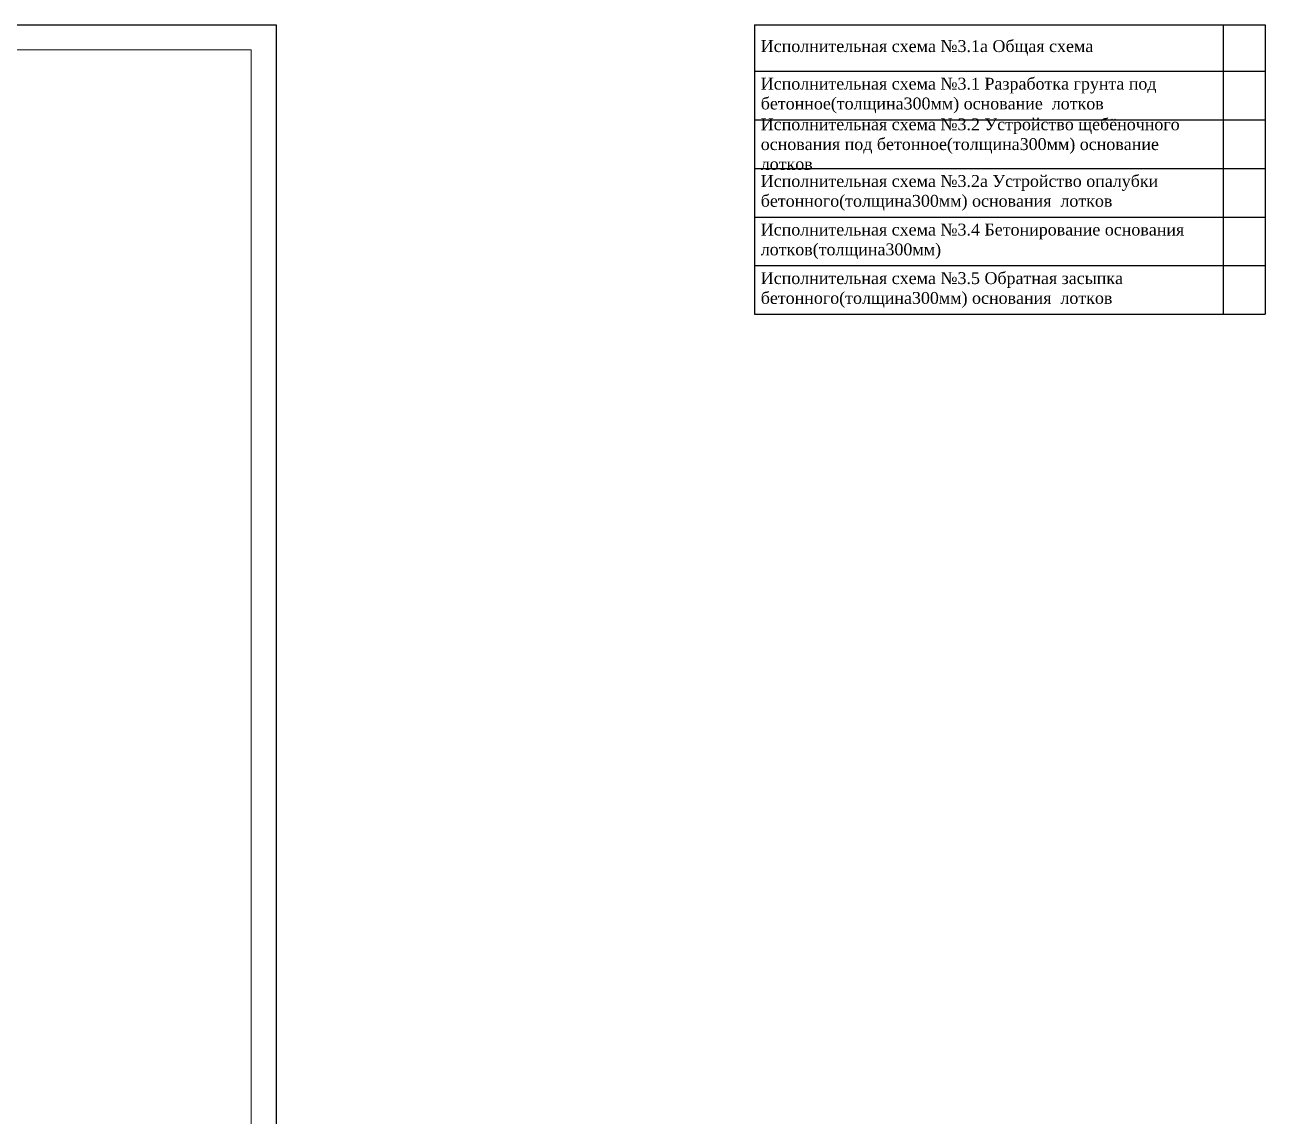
# Model space of a CAD drawing. Header units: millimetres. Extents: x 578 to 1029, y 98 to 264.
# Drawn here: x 673 to 737, y 207.4 to 263.7 of the extents above; entities that cross this region are included whole.
import ezdxf

# ---------------------------------------------------------------- set-up
doc = ezdxf.new("R2010")
doc.units = ezdxf.units.MM
doc.layers.add('Оси', color=7, linetype='Continuous', lineweight=18)
doc.layers.add('рамка', color=7, linetype='Continuous')
doc.styles.get("Standard").update_dxf_attribs({"font": 'arial.ttf'})

# ---------------------------------------------------------------- blocks, each defined once
blk = doc.blocks.new('*T3228')
at = {"layer": 'Оси', "linetype": 'ByBlock', "lineweight": -2, "transparency": 16777216}
for p, q in [((0, 0), (24.169, 0)), ((0, 0), (0, -14.924)), ((24.169, 0), (24.169, -14.924)), ((0, -2.389), (24.169, -2.389)), ((0, -4.899), (24.169, -4.899)), ((0, -7.409), (24.169, -7.409)), ((0, -9.919), (24.169, -9.919)), ((0, -12.414), (24.169, -12.414)), ((0, -14.924), (24.169, -14.924))]:
    blk.add_line(p, q, dxfattribs=at)
at = {"layer": 'Оси', "color": 0, "linetype": 'ByBlock', "lineweight": -2, "transparency": 16777216}
for p, q in [((24.169, 0), (26.341, 0)), ((26.341, 0), (26.341, -14.924)), ((24.169, -2.389), (26.341, -2.389)), ((24.169, -4.899), (26.341, -4.899)), ((24.169, -7.409), (26.341, -7.409)), ((24.169, -9.919), (26.341, -9.919)), ((24.169, -12.414), (26.341, -12.414)), ((24.169, -14.924), (26.341, -14.924))]:
    blk.add_line(p, q, dxfattribs=at)
at = {"layer": 'Оси', "color": 0, "transparency": 16777216, "width": 23.518, "attachment_point": 4}
for s, insert, char_height in [('{\\fTimes New Roman|b0|i0|c0;Исполнительная схема №3.1а Общая схема', (0.326, -1.194), 0.61283), ('{\\fTimes New Roman|b0|i0|c0;Исполнительная схема №3.1 Разработка грунта под бетонное(толщина300мм) основание  лотков', (0.326, -3.644), 0.612834), ('{\\fTimes New Roman|b0|i0|c0;Исполнительная схема №3.2 Устройство щебёночного основания под бетонное(толщина300мм) основание  лотков', (0.326, -6.154), 0.612834), ('{\\fTimes New Roman|b0|i0|c0;Исполнительная схема №3.2а Устройство опалубки бетонного(толщина300мм) основания  лотков', (0.326, -8.664), 0.612834), ('{\\fTimes New Roman|b0|i0|c0;Исполнительная схема №3.4 Бетонирование основания  лотков(толщина300мм) ', (0.326, -11.166), 0.61283), ('{\\fTimes New Roman|b0|i0|c0;Исполнительная схема №3.5 Обратная засыпка бетонного(толщина300мм) основания  лотков', (0.326, -13.669), 0.612834)]:
    blk.add_mtext(s, dxfattribs=dict(at, insert=insert, char_height=char_height))

msp = doc.modelspace()

# ---------------------------------------------------------------- linework, layer by layer
at = {"layer": 'рамка', "lineweight": 30}
for p, q in [((577.9852, 263.6521), (685.9449, 263.6521)), ((685.9449, 263.6521), (685.9449, 110.9662))]:
    msp.add_line(p, q, dxfattribs=at)
at = {"layer": 'рамка', "lineweight": 9}
for p, q in [((583.1262, 262.3669), (684.6597, 262.3669)), ((684.6597, 262.3669), (684.6597, 112.2515))]:
    msp.add_line(p, q, dxfattribs=at)

# ---------------------------------------------------------------- block references
msp.add_blockref('*T3228', (710.6134, 263.6521))

doc.saveas('drawing.dxf')
